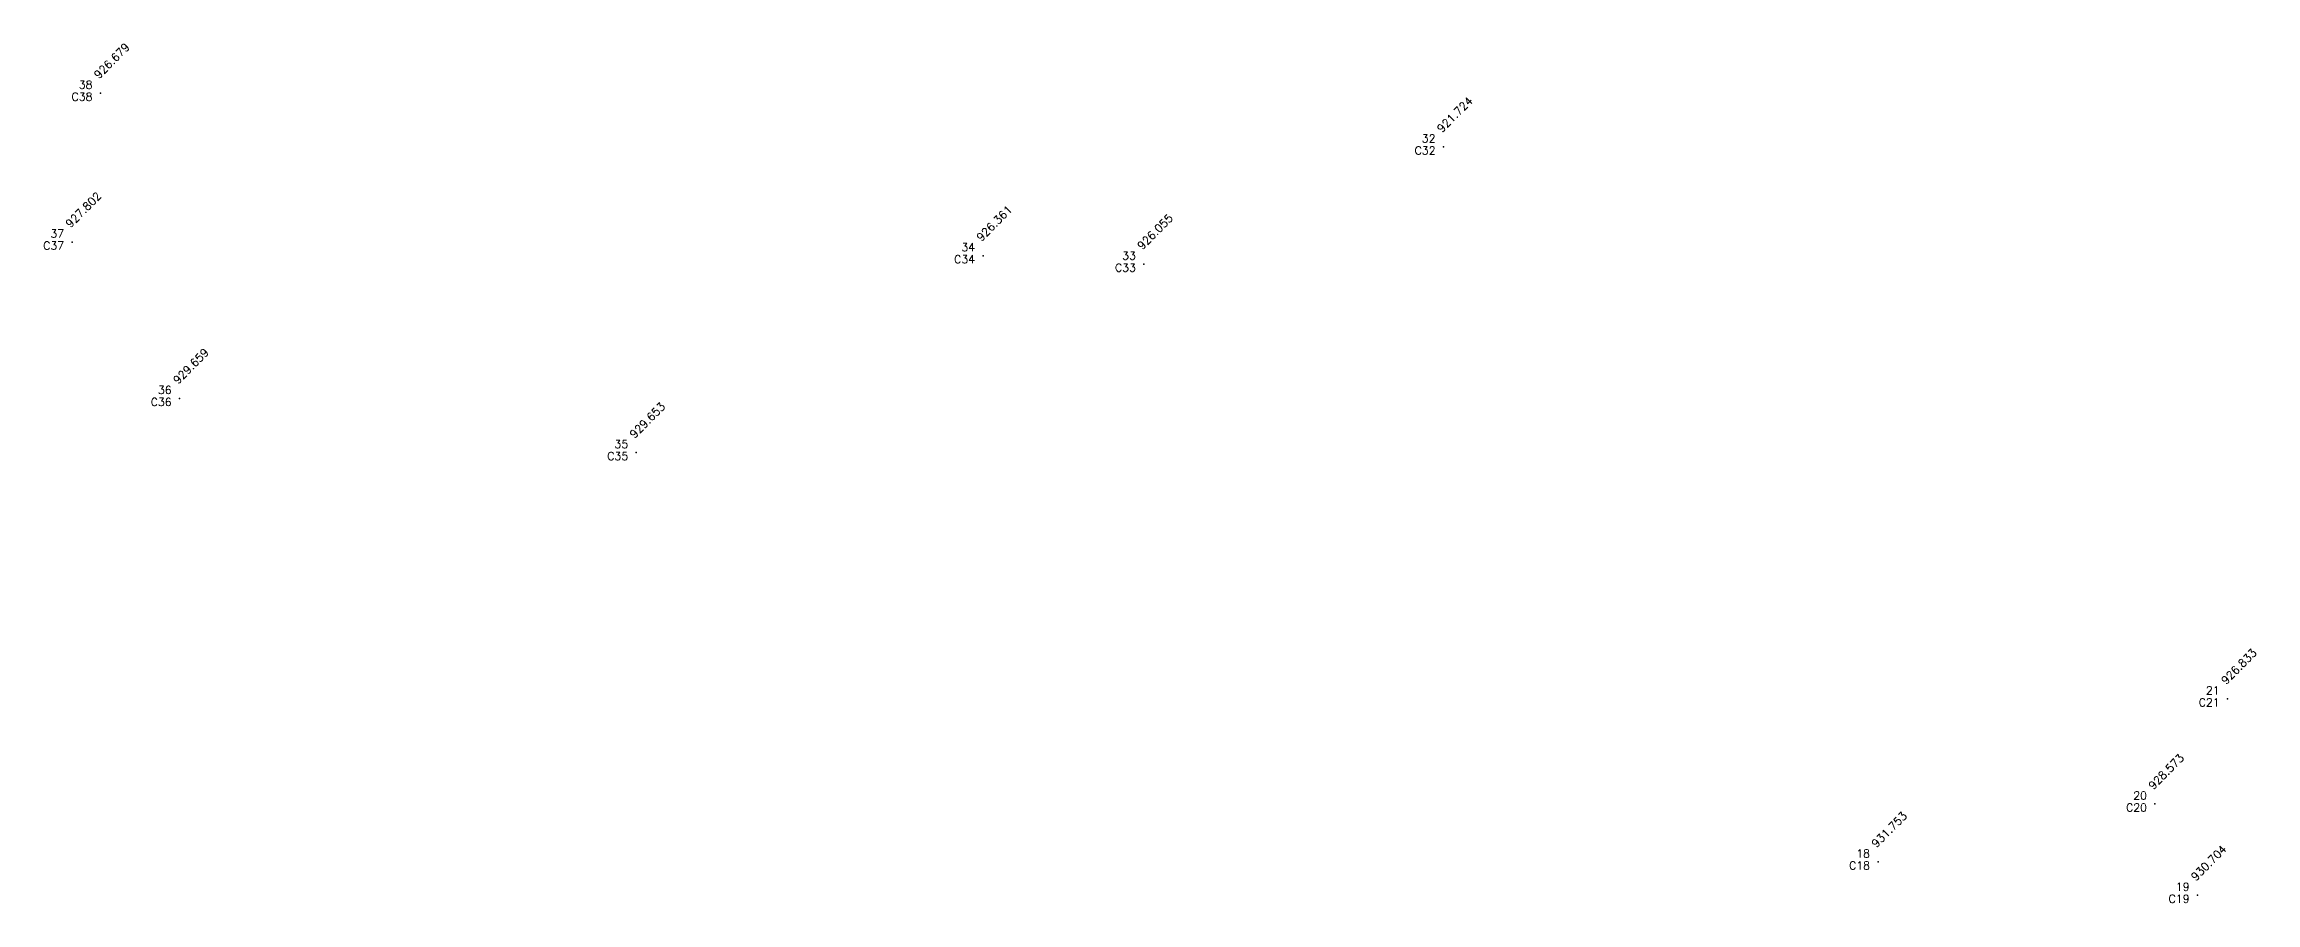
# Model space of a CAD drawing. Header units: millimetres. Extents: x 824502 to 1498685, y 1474633 to 1481826.
# Drawn here: x 824502.2 to 824571.2, y 1478819.1 to 1478845.9 of the extents above; entities that cross this region are included whole.
import ezdxf
from ezdxf.enums import TextEntityAlignment as Align

# ---------------------------------------------------------------- set-up
doc = ezdxf.new("R2010")
doc.units = ezdxf.units.MM
for name, color, linetype in [('Points', 7, 'Continuous'), ('Points-ELV', 6, 'Continuous'), ('Points-NUM', 4, 'Continuous'), ('Points-TXT', 3, 'Continuous')]:
    doc.layers.add(name, color=color, linetype=linetype)
doc.styles.add('ROMANS', font='romans.shx')

# ---------------------------------------------------------------- blocks, each defined once
blk = doc.blocks.new('POINTS')
at = {"layer": 'Points'}
blk.add_line((0, 0), (0, 0), dxfattribs=at)
blk.add_point((0, 0), dxfattribs=at)
at = {"layer": 'Points-ELV', "style": 'ROMANS'}
blk.add_attdef('ELEV', text='', height=1, rotation=45, dxfattribs=at).set_placement((0, 0), align=Align.BOTTOM_LEFT)
at = {"layer": 'Points-NUM', "style": 'ROMANS'}
blk.add_attdef('PTNUM', text='', height=1, dxfattribs=at).set_placement((0, 0), align=Align.BOTTOM_RIGHT)
at = {"layer": 'Points-TXT', "style": 'ROMANS'}
blk.add_attdef('DESC', text='', height=1, dxfattribs=at).set_placement((0, 0), align=Align.BOTTOM_RIGHT)

msp = doc.modelspace()

# ---------------------------------------------------------------- block references
at = {"layer": 'Points', "linetype": 'Continuous'}
ref = msp.add_blockref('POINTS', (824503.908, 1478844.355, 926.679), dxfattribs=at)
ref.add_attrib('PTNUM', '38', dxfattribs={"layer": 'Points-NUM', "height": 0.25, "style": 'ROMANS'}).set_placement((824503.658, 1478844.417, 926.679), align=Align.BOTTOM_RIGHT)
ref.add_attrib('DESC', 'C38', dxfattribs={"layer": 'Points-TXT', "height": 0.25, "style": 'ROMANS'}).set_placement((824503.658, 1478844.042, 926.679), align=Align.BOTTOM_RIGHT)
ref.add_attrib('ELEV', '926.679', dxfattribs={"layer": 'Points-ELV', "height": 0.25, "rotation": 45, "style": 'ROMANS'}).set_placement((824503.908, 1478844.73, 926.679), align=Align.BOTTOM_LEFT)
ref = msp.add_blockref('POINTS', (824503.908, 1478844.355, 926.679), dxfattribs=at)
ref.add_attrib('PTNUM', '38', dxfattribs={"layer": 'Points-NUM', "height": 0.25, "style": 'ROMANS'}).set_placement((824503.658, 1478844.417, 926.679), align=Align.BOTTOM_RIGHT)
ref.add_attrib('DESC', 'C38', dxfattribs={"layer": 'Points-TXT', "height": 0.25, "style": 'ROMANS'}).set_placement((824503.658, 1478844.042, 926.679), align=Align.BOTTOM_RIGHT)
ref.add_attrib('ELEV', '926.679', dxfattribs={"layer": 'Points-ELV', "height": 0.25, "rotation": 45, "style": 'ROMANS'}).set_placement((824503.908, 1478844.73, 926.679), align=Align.BOTTOM_LEFT)
ref = msp.add_blockref('POINTS', (824545.864, 1478842.675, 921.724), dxfattribs=at)
ref.add_attrib('PTNUM', '32', dxfattribs={"layer": 'Points-NUM', "height": 0.25, "style": 'ROMANS'}).set_placement((824545.614, 1478842.738, 921.724), align=Align.BOTTOM_RIGHT)
ref.add_attrib('DESC', 'C32', dxfattribs={"layer": 'Points-TXT', "height": 0.25, "style": 'ROMANS'}).set_placement((824545.614, 1478842.363, 921.724), align=Align.BOTTOM_RIGHT)
ref.add_attrib('ELEV', '921.724', dxfattribs={"layer": 'Points-ELV', "height": 0.25, "rotation": 45, "style": 'ROMANS'}).set_placement((824545.864, 1478843.05, 921.724), align=Align.BOTTOM_LEFT)
ref = msp.add_blockref('POINTS', (824545.864, 1478842.675, 921.724), dxfattribs=at)
ref.add_attrib('PTNUM', '32', dxfattribs={"layer": 'Points-NUM', "height": 0.25, "style": 'ROMANS'}).set_placement((824545.614, 1478842.738, 921.724), align=Align.BOTTOM_RIGHT)
ref.add_attrib('DESC', 'C32', dxfattribs={"layer": 'Points-TXT', "height": 0.25, "style": 'ROMANS'}).set_placement((824545.614, 1478842.363, 921.724), align=Align.BOTTOM_RIGHT)
ref.add_attrib('ELEV', '921.724', dxfattribs={"layer": 'Points-ELV', "height": 0.25, "rotation": 45, "style": 'ROMANS'}).set_placement((824545.864, 1478843.05, 921.724), align=Align.BOTTOM_LEFT)
ref = msp.add_blockref('POINTS', (824503.022, 1478839.702, 927.802), dxfattribs=at)
ref.add_attrib('PTNUM', '37', dxfattribs={"layer": 'Points-NUM', "height": 0.25, "style": 'ROMANS'}).set_placement((824502.772, 1478839.765, 927.802), align=Align.BOTTOM_RIGHT)
ref.add_attrib('DESC', 'C37', dxfattribs={"layer": 'Points-TXT', "height": 0.25, "style": 'ROMANS'}).set_placement((824502.772, 1478839.39, 927.802), align=Align.BOTTOM_RIGHT)
ref.add_attrib('ELEV', '927.802', dxfattribs={"layer": 'Points-ELV', "height": 0.25, "rotation": 45, "style": 'ROMANS'}).set_placement((824503.022, 1478840.077, 927.802), align=Align.BOTTOM_LEFT)
ref = msp.add_blockref('POINTS', (824503.022, 1478839.702, 927.802), dxfattribs=at)
ref.add_attrib('PTNUM', '37', dxfattribs={"layer": 'Points-NUM', "height": 0.25, "style": 'ROMANS'}).set_placement((824502.772, 1478839.765, 927.802), align=Align.BOTTOM_RIGHT)
ref.add_attrib('DESC', 'C37', dxfattribs={"layer": 'Points-TXT', "height": 0.25, "style": 'ROMANS'}).set_placement((824502.772, 1478839.39, 927.802), align=Align.BOTTOM_RIGHT)
ref.add_attrib('ELEV', '927.802', dxfattribs={"layer": 'Points-ELV', "height": 0.25, "rotation": 45, "style": 'ROMANS'}).set_placement((824503.022, 1478840.077, 927.802), align=Align.BOTTOM_LEFT)
ref = msp.add_blockref('POINTS', (824531.478, 1478839.276, 926.361), dxfattribs=at)
ref.add_attrib('PTNUM', '34', dxfattribs={"layer": 'Points-NUM', "height": 0.25, "style": 'ROMANS'}).set_placement((824531.228, 1478839.339, 926.361), align=Align.BOTTOM_RIGHT)
ref.add_attrib('DESC', 'C34', dxfattribs={"layer": 'Points-TXT', "height": 0.25, "style": 'ROMANS'}).set_placement((824531.228, 1478838.964, 926.361), align=Align.BOTTOM_RIGHT)
ref.add_attrib('ELEV', '926.361', dxfattribs={"layer": 'Points-ELV', "height": 0.25, "rotation": 45, "style": 'ROMANS'}).set_placement((824531.478, 1478839.651, 926.361), align=Align.BOTTOM_LEFT)
ref = msp.add_blockref('POINTS', (824531.478, 1478839.276, 926.361), dxfattribs=at)
ref.add_attrib('PTNUM', '34', dxfattribs={"layer": 'Points-NUM', "height": 0.25, "style": 'ROMANS'}).set_placement((824531.228, 1478839.339, 926.361), align=Align.BOTTOM_RIGHT)
ref.add_attrib('DESC', 'C34', dxfattribs={"layer": 'Points-TXT', "height": 0.25, "style": 'ROMANS'}).set_placement((824531.228, 1478838.964, 926.361), align=Align.BOTTOM_RIGHT)
ref.add_attrib('ELEV', '926.361', dxfattribs={"layer": 'Points-ELV', "height": 0.25, "rotation": 45, "style": 'ROMANS'}).set_placement((824531.478, 1478839.651, 926.361), align=Align.BOTTOM_LEFT)
ref = msp.add_blockref('POINTS', (824536.503, 1478839.013, 926.055), dxfattribs=at)
ref.add_attrib('PTNUM', '33', dxfattribs={"layer": 'Points-NUM', "height": 0.25, "style": 'ROMANS'}).set_placement((824536.253, 1478839.076, 926.055), align=Align.BOTTOM_RIGHT)
ref.add_attrib('DESC', 'C33', dxfattribs={"layer": 'Points-TXT', "height": 0.25, "style": 'ROMANS'}).set_placement((824536.253, 1478838.701, 926.055), align=Align.BOTTOM_RIGHT)
ref.add_attrib('ELEV', '926.055', dxfattribs={"layer": 'Points-ELV', "height": 0.25, "rotation": 45, "style": 'ROMANS'}).set_placement((824536.503, 1478839.388, 926.055), align=Align.BOTTOM_LEFT)
ref = msp.add_blockref('POINTS', (824536.503, 1478839.013, 926.055), dxfattribs=at)
ref.add_attrib('PTNUM', '33', dxfattribs={"layer": 'Points-NUM', "height": 0.25, "style": 'ROMANS'}).set_placement((824536.253, 1478839.076, 926.055), align=Align.BOTTOM_RIGHT)
ref.add_attrib('DESC', 'C33', dxfattribs={"layer": 'Points-TXT', "height": 0.25, "style": 'ROMANS'}).set_placement((824536.253, 1478838.701, 926.055), align=Align.BOTTOM_RIGHT)
ref.add_attrib('ELEV', '926.055', dxfattribs={"layer": 'Points-ELV', "height": 0.25, "rotation": 45, "style": 'ROMANS'}).set_placement((824536.503, 1478839.388, 926.055), align=Align.BOTTOM_LEFT)
ref = msp.add_blockref('POINTS', (824506.381, 1478834.816, 929.659), dxfattribs=at)
ref.add_attrib('PTNUM', '36', dxfattribs={"layer": 'Points-NUM', "height": 0.25, "style": 'ROMANS'}).set_placement((824506.131, 1478834.879, 929.659), align=Align.BOTTOM_RIGHT)
ref.add_attrib('DESC', 'C36', dxfattribs={"layer": 'Points-TXT', "height": 0.25, "style": 'ROMANS'}).set_placement((824506.131, 1478834.504, 929.659), align=Align.BOTTOM_RIGHT)
ref.add_attrib('ELEV', '929.659', dxfattribs={"layer": 'Points-ELV', "height": 0.25, "rotation": 45, "style": 'ROMANS'}).set_placement((824506.381, 1478835.191, 929.659), align=Align.BOTTOM_LEFT)
ref = msp.add_blockref('POINTS', (824506.381, 1478834.816, 929.659), dxfattribs=at)
ref.add_attrib('PTNUM', '36', dxfattribs={"layer": 'Points-NUM', "height": 0.25, "style": 'ROMANS'}).set_placement((824506.131, 1478834.879, 929.659), align=Align.BOTTOM_RIGHT)
ref.add_attrib('DESC', 'C36', dxfattribs={"layer": 'Points-TXT', "height": 0.25, "style": 'ROMANS'}).set_placement((824506.131, 1478834.504, 929.659), align=Align.BOTTOM_RIGHT)
ref.add_attrib('ELEV', '929.659', dxfattribs={"layer": 'Points-ELV', "height": 0.25, "rotation": 45, "style": 'ROMANS'}).set_placement((824506.381, 1478835.191, 929.659), align=Align.BOTTOM_LEFT)
ref = msp.add_blockref('POINTS', (824520.643, 1478833.124, 929.653), dxfattribs=at)
ref.add_attrib('PTNUM', '35', dxfattribs={"layer": 'Points-NUM', "height": 0.25, "style": 'ROMANS'}).set_placement((824520.393, 1478833.187, 929.653), align=Align.BOTTOM_RIGHT)
ref.add_attrib('DESC', 'C35', dxfattribs={"layer": 'Points-TXT', "height": 0.25, "style": 'ROMANS'}).set_placement((824520.393, 1478832.812, 929.653), align=Align.BOTTOM_RIGHT)
ref.add_attrib('ELEV', '929.653', dxfattribs={"layer": 'Points-ELV', "height": 0.25, "rotation": 45, "style": 'ROMANS'}).set_placement((824520.643, 1478833.499, 929.653), align=Align.BOTTOM_LEFT)
ref = msp.add_blockref('POINTS', (824520.643, 1478833.124, 929.653), dxfattribs=at)
ref.add_attrib('PTNUM', '35', dxfattribs={"layer": 'Points-NUM', "height": 0.25, "style": 'ROMANS'}).set_placement((824520.393, 1478833.187, 929.653), align=Align.BOTTOM_RIGHT)
ref.add_attrib('DESC', 'C35', dxfattribs={"layer": 'Points-TXT', "height": 0.25, "style": 'ROMANS'}).set_placement((824520.393, 1478832.812, 929.653), align=Align.BOTTOM_RIGHT)
ref.add_attrib('ELEV', '929.653', dxfattribs={"layer": 'Points-ELV', "height": 0.25, "rotation": 45, "style": 'ROMANS'}).set_placement((824520.643, 1478833.499, 929.653), align=Align.BOTTOM_LEFT)
ref = msp.add_blockref('POINTS', (824570.359, 1478825.428, 926.833), dxfattribs=at)
ref.add_attrib('PTNUM', '21', dxfattribs={"layer": 'Points-NUM', "height": 0.25, "style": 'ROMANS'}).set_placement((824570.109, 1478825.491, 926.833), align=Align.BOTTOM_RIGHT)
ref.add_attrib('DESC', 'C21', dxfattribs={"layer": 'Points-TXT', "height": 0.25, "style": 'ROMANS'}).set_placement((824570.109, 1478825.116, 926.833), align=Align.BOTTOM_RIGHT)
ref.add_attrib('ELEV', '926.833', dxfattribs={"layer": 'Points-ELV', "height": 0.25, "rotation": 45, "style": 'ROMANS'}).set_placement((824570.359, 1478825.803, 926.833), align=Align.BOTTOM_LEFT)
ref = msp.add_blockref('POINTS', (824570.359, 1478825.428, 926.833), dxfattribs=at)
ref.add_attrib('PTNUM', '21', dxfattribs={"layer": 'Points-NUM', "height": 0.25, "style": 'ROMANS'}).set_placement((824570.109, 1478825.491, 926.833), align=Align.BOTTOM_RIGHT)
ref.add_attrib('DESC', 'C21', dxfattribs={"layer": 'Points-TXT', "height": 0.25, "style": 'ROMANS'}).set_placement((824570.109, 1478825.116, 926.833), align=Align.BOTTOM_RIGHT)
ref.add_attrib('ELEV', '926.833', dxfattribs={"layer": 'Points-ELV', "height": 0.25, "rotation": 45, "style": 'ROMANS'}).set_placement((824570.359, 1478825.803, 926.833), align=Align.BOTTOM_LEFT)
ref = msp.add_blockref('POINTS', (824568.089, 1478822.144, 928.573), dxfattribs=at)
ref.add_attrib('PTNUM', '20', dxfattribs={"layer": 'Points-NUM', "height": 0.25, "style": 'ROMANS'}).set_placement((824567.839, 1478822.207, 928.573), align=Align.BOTTOM_RIGHT)
ref.add_attrib('DESC', 'C20', dxfattribs={"layer": 'Points-TXT', "height": 0.25, "style": 'ROMANS'}).set_placement((824567.839, 1478821.832, 928.573), align=Align.BOTTOM_RIGHT)
ref.add_attrib('ELEV', '928.573', dxfattribs={"layer": 'Points-ELV', "height": 0.25, "rotation": 45, "style": 'ROMANS'}).set_placement((824568.089, 1478822.519, 928.573), align=Align.BOTTOM_LEFT)
ref = msp.add_blockref('POINTS', (824568.089, 1478822.144, 928.573), dxfattribs=at)
ref.add_attrib('PTNUM', '20', dxfattribs={"layer": 'Points-NUM', "height": 0.25, "style": 'ROMANS'}).set_placement((824567.839, 1478822.207, 928.573), align=Align.BOTTOM_RIGHT)
ref.add_attrib('DESC', 'C20', dxfattribs={"layer": 'Points-TXT', "height": 0.25, "style": 'ROMANS'}).set_placement((824567.839, 1478821.832, 928.573), align=Align.BOTTOM_RIGHT)
ref.add_attrib('ELEV', '928.573', dxfattribs={"layer": 'Points-ELV', "height": 0.25, "rotation": 45, "style": 'ROMANS'}).set_placement((824568.089, 1478822.519, 928.573), align=Align.BOTTOM_LEFT)
ref = msp.add_blockref('POINTS', (824559.436, 1478820.333, 931.753), dxfattribs=at)
ref.add_attrib('PTNUM', '18', dxfattribs={"layer": 'Points-NUM', "height": 0.25, "style": 'ROMANS'}).set_placement((824559.186, 1478820.396, 931.753), align=Align.BOTTOM_RIGHT)
ref.add_attrib('DESC', 'C18', dxfattribs={"layer": 'Points-TXT', "height": 0.25, "style": 'ROMANS'}).set_placement((824559.186, 1478820.021, 931.753), align=Align.BOTTOM_RIGHT)
ref.add_attrib('ELEV', '931.753', dxfattribs={"layer": 'Points-ELV', "height": 0.25, "rotation": 45, "style": 'ROMANS'}).set_placement((824559.436, 1478820.708, 931.753), align=Align.BOTTOM_LEFT)
ref = msp.add_blockref('POINTS', (824559.436, 1478820.333, 931.753), dxfattribs=at)
ref.add_attrib('PTNUM', '18', dxfattribs={"layer": 'Points-NUM', "height": 0.25, "style": 'ROMANS'}).set_placement((824559.186, 1478820.396, 931.753), align=Align.BOTTOM_RIGHT)
ref.add_attrib('DESC', 'C18', dxfattribs={"layer": 'Points-TXT', "height": 0.25, "style": 'ROMANS'}).set_placement((824559.186, 1478820.021, 931.753), align=Align.BOTTOM_RIGHT)
ref.add_attrib('ELEV', '931.753', dxfattribs={"layer": 'Points-ELV', "height": 0.25, "rotation": 45, "style": 'ROMANS'}).set_placement((824559.436, 1478820.708, 931.753), align=Align.BOTTOM_LEFT)
ref = msp.add_blockref('POINTS', (824569.417, 1478819.293, 930.704), dxfattribs=at)
ref.add_attrib('PTNUM', '19', dxfattribs={"layer": 'Points-NUM', "height": 0.25, "style": 'ROMANS'}).set_placement((824569.167, 1478819.356, 930.704), align=Align.BOTTOM_RIGHT)
ref.add_attrib('DESC', 'C19', dxfattribs={"layer": 'Points-TXT', "height": 0.25, "style": 'ROMANS'}).set_placement((824569.167, 1478818.981, 930.704), align=Align.BOTTOM_RIGHT)
ref.add_attrib('ELEV', '930.704', dxfattribs={"layer": 'Points-ELV', "height": 0.25, "rotation": 45, "style": 'ROMANS'}).set_placement((824569.417, 1478819.668, 930.704), align=Align.BOTTOM_LEFT)
ref = msp.add_blockref('POINTS', (824569.417, 1478819.293, 930.704), dxfattribs=at)
ref.add_attrib('PTNUM', '19', dxfattribs={"layer": 'Points-NUM', "height": 0.25, "style": 'ROMANS'}).set_placement((824569.167, 1478819.356, 930.704), align=Align.BOTTOM_RIGHT)
ref.add_attrib('DESC', 'C19', dxfattribs={"layer": 'Points-TXT', "height": 0.25, "style": 'ROMANS'}).set_placement((824569.167, 1478818.981, 930.704), align=Align.BOTTOM_RIGHT)
ref.add_attrib('ELEV', '930.704', dxfattribs={"layer": 'Points-ELV', "height": 0.25, "rotation": 45, "style": 'ROMANS'}).set_placement((824569.417, 1478819.668, 930.704), align=Align.BOTTOM_LEFT)

doc.saveas('drawing.dxf')
